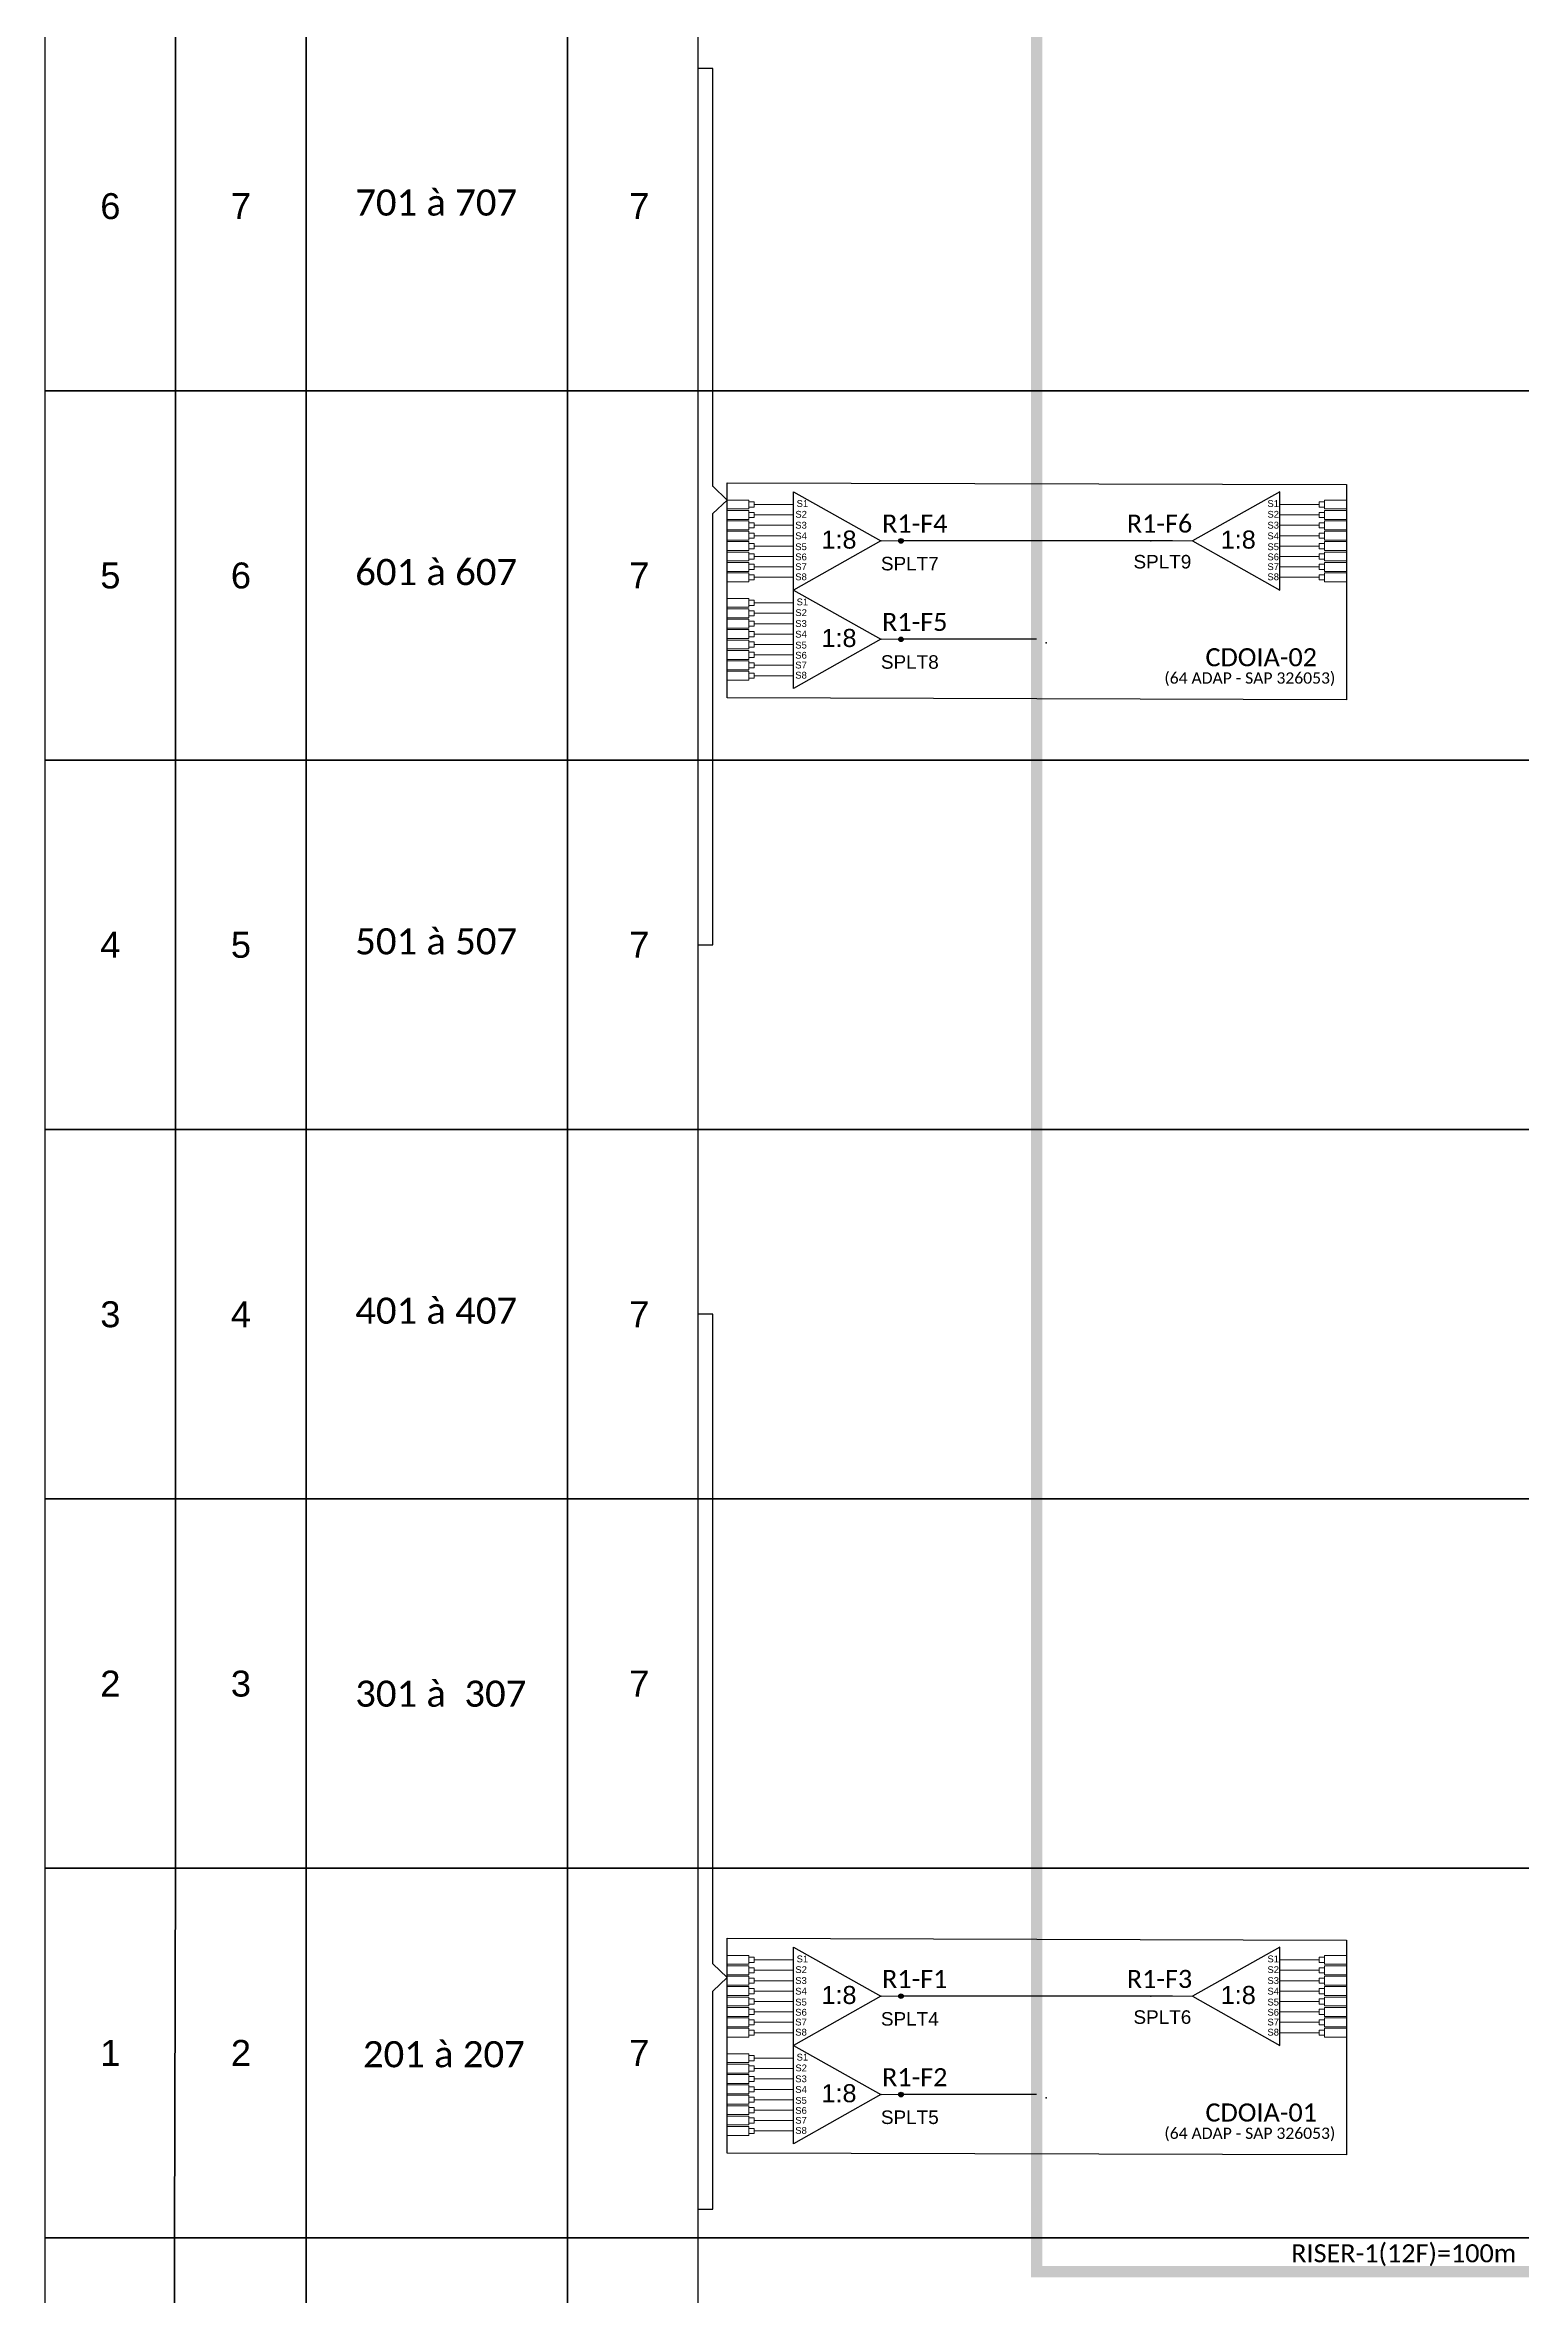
# Model space of a CAD drawing. Header units: millimetres. Extents: x 7977 to 746466, y 369 to 202040.
# Drawn here: x 745158.8 to 745289.7, y 201572.6 to 201772.1 of the extents above; entities that cross this region are included whole.
import ezdxf
from ezdxf.enums import TextEntityAlignment as Align

# ---------------------------------------------------------------- set-up
doc = ezdxf.new("R2010")
doc.units = ezdxf.units.MM
doc.layers.add('Meio Fio', color=7, linetype='Continuous')
doc.styles.add('ARIAL', font='arial.ttf')
doc.styles.add('WMF-Calibri0', font='calibri.ttf')

# ---------------------------------------------------------------- blocks, each defined once
blk = doc.blocks.new('A$C415C251F')
at = {"color": 3}
blk.add_point((0, 0), dxfattribs=at)
blk = doc.blocks.new('LEG_CDOIA8_C-SPLT_ESQ')
at = {"color": 3, "extrusion": (0, 0, -1), "xscale": -1, "zscale": -1}
blk.add_blockref('A$C415C251F', (0, 0), dxfattribs=at)
at = {"color": 1, "style": 'WMF-Calibri0', "flags": 4}
blk.add_attdef('CDO', (21.44, -2.61), '', height=2, dxfattribs=at)
blk.add_attdef('MODELO', text='', height=1.5, dxfattribs=at).set_placement((22.54, -4.54), align=Align.CENTER)
at = {"style": 'ARIAL', "flags": 4}
blk.add_attdef('SPLITAGEM', text='', height=1.5, dxfattribs=at).set_placement((18.61, -12.59), align=Align.CENTER)
blk = doc.blocks.new('SPLITTER_')
blk.add_point((0, 0))
at = {"style": 'ARIAL', "flags": 4}
blk.add_attdef('SPLT', (0, -3.26), '', height=1.5, dxfattribs=at)
blk = doc.blocks.new('SPLT_1-8_SC-APC_ESQ')
at = {"color": 1}
blk.add_lwpolyline([(7.37, -2.1), (17.04, -7.55), (7.37, -13), (7.37, -2.1)], dxfattribs=at)
at = {"color": 3, "lineweight": 0}
for points in [[(2.41, -3.02), (0, -3.02)], [(2.41, -4), (0, -4)], [(2.41, -4.17), (0, -4.17)], [(2.41, -3.02), (2.41, -4)], [(2.41, -4.17), (2.41, -5.16)], [(2.99, -3.51), (7.37, -3.51)], [(7.37, -4.66), (2.99, -4.66)], [(2.41, -5.16), (0, -5.16)], [(2.41, -5.32), (0, -5.32)], [(2.41, -6.31), (0, -6.31)], [(2.41, -6.48), (0, -6.48)], [(2.41, -7.46), (0, -7.46)], [(2.41, -5.32), (2.41, -6.31)], [(2.41, -6.48), (2.41, -7.46)], [(7.37, -5.82), (2.99, -5.82)], [(7.37, -6.97), (2.99, -6.97)], [(2.41, -7.63), (0, -7.63)], [(2.41, -8.62), (0, -8.62)], [(2.41, -8.78), (0, -8.78)], [(2.41, -9.77), (0, -9.77)], [(2.41, -9.94), (0, -9.94)], [(2.41, -7.63), (2.41, -8.62)], [(2.41, -8.78), (2.41, -9.77)], [(2.41, -9.94), (2.41, -10.92)], [(7.37, -8.12), (2.99, -8.12)], [(7.37, -9.28), (2.99, -9.28)], [(2.41, -10.92), (0, -10.92)], [(2.41, -11.09), (0, -11.09)], [(2.41, -12.08), (0, -12.08)], [(2.41, -11.09), (2.41, -12.08)], [(7.37, -10.43), (2.99, -10.43)], [(7.37, -11.58), (2.99, -11.58)]]:
    blk.add_lwpolyline(points, dxfattribs=at)
for points in [[(2.99, -3.22), (2.41, -3.22), (2.41, -3.8), (2.99, -3.8)], [(2.99, -4.38), (2.41, -4.38), (2.41, -4.95), (2.99, -4.95)], [(2.99, -5.53), (2.41, -5.53), (2.41, -6.1), (2.99, -6.1)], [(2.99, -6.68), (2.41, -6.68), (2.41, -7.26), (2.99, -7.26)], [(2.99, -7.84), (2.41, -7.84), (2.41, -8.41), (2.99, -8.41)], [(2.99, -8.99), (2.41, -8.99), (2.41, -9.56), (2.99, -9.56)], [(2.99, -10.14), (2.41, -10.14), (2.41, -10.72), (2.99, -10.72)], [(2.99, -11.3), (2.41, -11.3), (2.41, -11.87), (2.99, -11.87)]]:
    blk.add_lwpolyline(points, close=True, dxfattribs=at)
at = {"color": 1, "lineweight": 0}
blk.add_lwpolyline([(17.04, -7.55), (19.26, -7.55)], dxfattribs=at)
at = {"color": 1, "style": 'ARIAL'}
for s, height, p in [('S2', 0.75, (7.56, -4.97)), ('S1', 0.75, (7.7, -3.78)), ('S3', 0.75, (7.55, -6.18)), ('S4', 0.75, (7.55, -7.36)), ('1:8', 2, (10.45, -8.4)), ('S5', 0.75, (7.55, -8.57)), ('S6', 0.75, (7.55, -9.69)), ('S7', 0.75, (7.55, -10.78)), ('S8', 0.75, (7.55, -11.9))]:
    blk.add_text(s, height=height, dxfattribs=at).set_placement(p)
blk = doc.blocks.new('SPLT_1-8_SC-APC')
at = {"color": 1}
blk.add_lwpolyline([(-7.37, -2.1), (-17.04, -7.55), (-7.37, -13), (-7.37, -2.1)], dxfattribs=at)
at = {"color": 3, "lineweight": 0}
for points in [[(-2.99, -3.51), (-7.37, -3.51)], [(-7.37, -4.66), (-2.99, -4.66)], [(-2.41, -3.02), (-2.41, -4)], [(-2.41, -3.02), (0, -3.02)], [(-2.41, -4), (0, -4)], [(-2.41, -4.17), (-2.41, -5.16)], [(-2.41, -4.17), (0, -4.17)], [(-7.37, -5.82), (-2.99, -5.82)], [(-7.37, -6.97), (-2.99, -6.97)], [(-2.41, -5.16), (0, -5.16)], [(-2.41, -5.32), (-2.41, -6.31)], [(-2.41, -5.32), (0, -5.32)], [(-2.41, -6.31), (0, -6.31)], [(-2.41, -6.48), (-2.41, -7.46)], [(-2.41, -6.48), (0, -6.48)], [(-2.41, -7.46), (0, -7.46)], [(-7.37, -8.12), (-2.99, -8.12)], [(-7.37, -9.28), (-2.99, -9.28)], [(-2.41, -7.63), (-2.41, -8.62)], [(-2.41, -7.63), (0, -7.63)], [(-2.41, -8.62), (0, -8.62)], [(-2.41, -8.78), (-2.41, -9.77)], [(-2.41, -8.78), (0, -8.78)], [(-2.41, -9.77), (0, -9.77)], [(-2.41, -9.94), (-2.41, -10.92)], [(-2.41, -9.94), (0, -9.94)], [(-7.37, -10.43), (-2.99, -10.43)], [(-7.37, -11.58), (-2.99, -11.58)], [(-2.41, -10.92), (0, -10.92)], [(-2.41, -11.09), (-2.41, -12.08)], [(-2.41, -11.09), (0, -11.09)], [(-2.41, -12.08), (0, -12.08)]]:
    blk.add_lwpolyline(points, dxfattribs=at)
for points in [[(-2.99, -3.22), (-2.41, -3.22), (-2.41, -3.8), (-2.99, -3.8)], [(-2.99, -4.38), (-2.41, -4.38), (-2.41, -4.95), (-2.99, -4.95)], [(-2.99, -5.53), (-2.41, -5.53), (-2.41, -6.1), (-2.99, -6.1)], [(-2.99, -6.68), (-2.41, -6.68), (-2.41, -7.26), (-2.99, -7.26)], [(-2.99, -7.84), (-2.41, -7.84), (-2.41, -8.41), (-2.99, -8.41)], [(-2.99, -8.99), (-2.41, -8.99), (-2.41, -9.56), (-2.99, -9.56)], [(-2.99, -10.14), (-2.41, -10.14), (-2.41, -10.72), (-2.99, -10.72)], [(-2.99, -11.3), (-2.41, -11.3), (-2.41, -11.87), (-2.99, -11.87)]]:
    blk.add_lwpolyline(points, close=True, dxfattribs=at)
at = {"color": 1, "lineweight": 0}
blk.add_lwpolyline([(-17.04, -7.55), (-19.26, -7.55)], dxfattribs=at)
at = {"color": 1, "style": 'ARIAL'}
for s, height, p in [('S1', 0.75, (-8.74, -3.78)), ('S2', 0.75, (-8.74, -4.97)), ('1:8', 2, (-13.91, -8.4)), ('S3', 0.75, (-8.74, -6.18)), ('S4', 0.75, (-8.74, -7.36)), ('S5', 0.75, (-8.74, -8.57)), ('S6', 0.75, (-8.74, -9.69)), ('S7', 0.75, (-8.74, -10.78)), ('S8', 0.75, (-8.74, -11.9))]:
    blk.add_text(s, height=height, dxfattribs=at).set_placement(p)

msp = doc.modelspace()

# ---------------------------------------------------------------- hatches: boundary and pattern name
h = msp.add_hatch(color=3)
h.dxf.hatch_style = 1
edge = h.paths.add_edge_path()
edge.add_arc((745234.65, 201728.12), 0.205, 0, 360)
h = msp.add_hatch(color=3)
h.dxf.hatch_style = 1
edge = h.paths.add_edge_path()
edge.add_arc((745234.65, 201719.4), 0.205, 0, 360)
h = msp.add_hatch(color=3)
h.dxf.hatch_style = 1
edge = h.paths.add_edge_path()
edge.add_arc((745234.65, 201599.12), 0.205, 0, 360)
h = msp.add_hatch(color=3)
h.dxf.hatch_style = 1
edge = h.paths.add_edge_path()
edge.add_arc((745234.65, 201590.4), 0.205, 0, 360)

# ---------------------------------------------------------------- linework, layer by layer
at = {"color": 5}
for p, q in [((745246.67, 201728.12), (745234.65, 201728.12)), ((745258.7, 201728.12), (745246.67, 201728.12)), ((745246.67, 201719.4), (745234.65, 201719.4)), ((745246.67, 201599.12), (745234.65, 201599.12)), ((745258.7, 201599.12), (745246.67, 201599.12)), ((745246.67, 201590.4), (745234.65, 201590.4))]:
    msp.add_line(p, q, dxfattribs=at)
at = {"color": 5, "const_width": 1}
msp.add_lwpolyline([(745246.67, 201926.93), (745246.67, 201574.69), (745333.11, 201574.69)], dxfattribs=at)
for points in [[(745158.8, 201774.18), (745170.37, 201774.18), (745170.37, 201741.43), (745158.8, 201741.43)], [(745170.37, 201774.18), (745181.94, 201774.18), (745181.94, 201741.43), (745170.37, 201741.43)], [(745181.94, 201774.18), (745410.97, 201774.18), (745410.97, 201741.43), (745181.94, 201741.43)], [(745181.94, 201774.18), (745205.09, 201774.18), (745205.09, 201741.43), (745181.94, 201741.43)], [(745205.09, 201774.18), (745216.66, 201774.18), (745216.66, 201741.43), (745205.09, 201741.43)], [(745158.8, 201741.43), (745170.37, 201741.43), (745170.37, 201708.69), (745158.8, 201708.69)], [(745170.37, 201741.43), (745181.94, 201741.43), (745181.94, 201708.69), (745170.37, 201708.69)], [(745181.94, 201741.43), (745410.97, 201741.43), (745410.97, 201708.69), (745181.94, 201708.69)], [(745181.94, 201741.43), (745205.09, 201741.43), (745205.09, 201708.69), (745181.94, 201708.69)], [(745205.09, 201741.43), (745216.66, 201741.43), (745216.66, 201708.69), (745205.09, 201708.69)], [(745158.8, 201708.69), (745170.37, 201708.69), (745170.37, 201675.94), (745158.8, 201675.94)], [(745170.37, 201708.69), (745181.94, 201708.69), (745181.94, 201675.94), (745170.37, 201675.94)], [(745181.94, 201708.69), (745410.97, 201708.69), (745410.97, 201675.94), (745181.94, 201675.94)], [(745181.94, 201708.69), (745205.09, 201708.69), (745205.09, 201675.94), (745181.94, 201675.94)], [(745205.09, 201708.69), (745216.66, 201708.69), (745216.66, 201675.94), (745205.09, 201675.94)], [(745158.8, 201675.94), (745170.37, 201675.94), (745170.37, 201643.2), (745158.8, 201643.2)], [(745170.37, 201675.94), (745181.94, 201675.94), (745181.94, 201643.2), (745170.37, 201643.2)], [(745181.94, 201675.94), (745410.97, 201675.94), (745410.97, 201643.2), (745181.94, 201643.2)], [(745181.94, 201675.94), (745205.09, 201675.94), (745205.09, 201643.2), (745181.94, 201643.2)], [(745205.09, 201675.94), (745216.66, 201675.94), (745216.66, 201643.2), (745205.09, 201643.2)], [(745158.8, 201643.2), (745170.37, 201643.2), (745170.37, 201610.46), (745158.8, 201610.46)], [(745170.37, 201643.2), (745181.94, 201643.2), (745181.94, 201610.46), (745170.37, 201610.46)], [(745181.94, 201643.2), (745410.97, 201643.2), (745410.97, 201610.46), (745181.94, 201610.46)], [(745181.94, 201643.2), (745205.09, 201643.2), (745205.09, 201610.46), (745181.94, 201610.46)], [(745205.09, 201643.2), (745216.66, 201643.2), (745216.66, 201610.46), (745205.09, 201610.46)], [(745158.8, 201610.46), (745170.37, 201610.46), (745170.27, 201577.71), (745158.8, 201577.71)], [(745170.37, 201610.46), (745181.94, 201610.46), (745181.94, 201577.71), (745170.27, 201577.71)], [(745181.94, 201610.46), (745410.97, 201610.46), (745410.97, 201577.71), (745181.94, 201577.71)], [(745181.94, 201610.46), (745205.09, 201610.46), (745205.09, 201577.71), (745181.94, 201577.71)], [(745205.09, 201610.46), (745216.66, 201610.46), (745216.66, 201577.71), (745205.09, 201577.71)], [(745181.94, 201577.71), (745410.97, 201577.71), (745410.87, 201519.35), (745181.84, 201519.35)], [(745181.94, 201577.71), (745205.09, 201577.71), (745204.99, 201519.35), (745181.84, 201519.35)], [(745205.09, 201577.71), (745216.66, 201577.71), (745216.56, 201519.35), (745204.99, 201519.35)]]:
    msp.add_lwpolyline(points, close=True)
at = {"color": 3}
for points in [[(745217.99, 201769.99), (745217.99, 201769.99), (745216.66, 201769.99)], [(745217.97, 201763.71), (745217.99, 201769.99)], [(745217.99, 201732.95), (745217.97, 201763.71)], [(745217.99, 201730.54), (745219.24, 201731.74), (745217.97, 201732.97)], [(745216.66, 201692.32), (745217.98, 201692.32), (745217.99, 201730.54)], [(745217.99, 201639.01), (745217.98, 201659.57), (745216.66, 201659.57)], [(745217.97, 201632.73), (745217.99, 201639.01)], [(745217.99, 201601.98), (745217.97, 201632.73)], [(745217.99, 201599.56), (745219.24, 201600.77), (745217.97, 201602)], [(745216.66, 201580.24), (745217.98, 201580.24), (745217.99, 201599.56)]]:
    msp.add_lwpolyline(points, dxfattribs=at)
at = {"color": 1}
for points in [[(745219.24, 201733.26), (745274.14, 201733.11), (745274.14, 201714.05), (745219.24, 201714.2)], [(745219.24, 201604.26), (745274.14, 201604.1), (745274.14, 201585.05), (745219.24, 201585.2)]]:
    msp.add_lwpolyline(points, close=True, dxfattribs=at)
at = {"color": 3}
for centre in [(745234.65, 201728.12), (745234.65, 201719.4), (745234.65, 201599.12), (745234.65, 201590.4)]:
    msp.add_circle(centre, 0.205, dxfattribs=at)
at = {"layer": 'Meio Fio', "color": 0}
for points in [[(745158.8, 201577.71), (745170.27, 201577.71), (745170.27, 201519.35), (745158.8, 201519.35)], [(745170.27, 201577.71), (745181.94, 201577.71), (745181.84, 201519.35), (745170.27, 201519.35)]]:
    msp.add_lwpolyline(points, close=True, dxfattribs=at)

# ---------------------------------------------------------------- block references
at = {"xscale": 0.8000000000465661, "yscale": 0.7999999999883585, "zscale": 0.8}
for p in [(745219.24, 201734.16), (745219.24, 201725.44), (745219.24, 201605.15), (745219.24, 201596.44)]:
    msp.add_blockref('SPLT_1-8_SC-APC_ESQ', p, dxfattribs=at)
at = {"color": 3, "xscale": 0.8000000000465661, "yscale": 0.7999999999883585, "zscale": 0.8}
for p in [(745274.11, 201734.16), (745274.11, 201605.15)]:
    msp.add_blockref('SPLT_1-8_SC-APC', p, dxfattribs=at)
ref = msp.add_blockref('SPLITTER_', (745232.87, 201728.12), dxfattribs=dict(xscale=0.8000000000465661, yscale=0.7999999999883585, zscale=0.8))
ref.add_attrib('SPLT', 'SPLT7', (745232.87, 201725.51), dxfattribs={"height": 1.2, "style": 'ARIAL'})
ref = msp.add_blockref('SPLITTER_', (745256.8, 201728.12), dxfattribs=dict(xscale=0.8000000000465661, yscale=0.7999999999883585, zscale=0.8))
ref.add_attrib('SPLT', 'SPLT9', (745255.25, 201725.68), dxfattribs={"height": 1.2, "style": 'ARIAL'})
ref = msp.add_blockref('SPLITTER_', (745232.87, 201719.4), dxfattribs=dict(xscale=0.8000000000465661, yscale=0.7999999999883585, zscale=0.8))
ref.add_attrib('SPLT', 'SPLT8', (745232.87, 201716.79), dxfattribs={"height": 1.2, "style": 'ARIAL'})
at = {"color": 3}
ref = msp.add_blockref('LEG_CDOIA8_C-SPLT_ESQ', (745247.52, 201719.1), dxfattribs=dict(at, xscale=0.8000000000465661, yscale=0.7999999999883585, zscale=0.8))
ref.add_attrib('CDO', 'CDOIA-02', (745261.63, 201717.01), dxfattribs={"color": 1, "height": 1.6, "style": 'WMF-Calibri0'})
ref.add_attrib('MODELO', '(64 ADAP - SAP 326053)', dxfattribs={"color": 1, "height": 1, "style": 'WMF-Calibri0'}).set_placement((745265.56, 201715.47), align=Align.CENTER)
ref = msp.add_blockref('SPLITTER_', (745232.87, 201599.12), dxfattribs=dict(xscale=0.8000000000465661, yscale=0.7999999999883585, zscale=0.8))
ref.add_attrib('SPLT', 'SPLT4', (745232.87, 201596.51), dxfattribs={"height": 1.2, "style": 'ARIAL'})
ref = msp.add_blockref('SPLITTER_', (745256.8, 201599.12), dxfattribs=dict(xscale=0.8000000000465661, yscale=0.7999999999883585, zscale=0.8))
ref.add_attrib('SPLT', 'SPLT6', (745255.25, 201596.67), dxfattribs={"height": 1.2, "style": 'ARIAL'})
ref = msp.add_blockref('SPLITTER_', (745232.87, 201590.4), dxfattribs=dict(xscale=0.8000000000465661, yscale=0.7999999999883585, zscale=0.8))
ref.add_attrib('SPLT', 'SPLT5', (745232.87, 201587.79), dxfattribs={"height": 1.2, "style": 'ARIAL'})
ref = msp.add_blockref('LEG_CDOIA8_C-SPLT_ESQ', (745247.52, 201590.1), dxfattribs=dict(at, xscale=0.8000000000465661, yscale=0.7999999999883585, zscale=0.8))
ref.add_attrib('CDO', 'CDOIA-01', (745261.63, 201588.01), dxfattribs={"color": 1, "height": 1.6, "style": 'WMF-Calibri0'})
ref.add_attrib('MODELO', '(64 ADAP - SAP 326053)', dxfattribs={"color": 1, "height": 1, "style": 'WMF-Calibri0'}).set_placement((745265.56, 201586.47), align=Align.CENTER)

# ---------------------------------------------------------------- texts
at = {"style": 'WMF-Calibri0'}
for s, p in [('701 à 707', (745186.29, 201756.96)), ('601 à 607', (745186.29, 201724.21)), ('501 à 507', (745186.29, 201691.47)), ('401 à 407', (745186.29, 201658.73)), ('301 à  307', (745186.29, 201624.78)), ('201 à 207', (745186.97, 201592.82))]:
    msp.add_text(s, height=2.317, dxfattribs=at).set_placement(p)
at = {"color": 5, "style": 'WMF-Calibri0'}
for s, p in [('R1-F4', (745232.97, 201728.86)), ('R1-F6', (745254.66, 201728.86)), ('R1-F5', (745232.97, 201720.14)), ('R1-F1', (745232.97, 201599.85)), ('R1-F3', (745254.66, 201599.85)), ('R1-F2', (745232.97, 201591.14)), ('RISER-1(12F)=100m', (745269.23, 201575.53))]:
    msp.add_text(s, height=1.6, dxfattribs=at).set_placement(p)
at = {"style": 'ARIAL', "flags": 12}
for tag, p in [('6', (745164.59, 201757.8)), ('7', (745176.16, 201757.8)), ('7', (745211.46, 201757.8)), ('5', (745164.59, 201725.06)), ('6', (745176.16, 201725.06)), ('7', (745211.46, 201725.06)), ('4', (745164.59, 201692.32)), ('5', (745176.16, 201692.32)), ('7', (745211.46, 201692.32)), ('3', (745164.59, 201659.57)), ('4', (745176.16, 201659.57)), ('7', (745211.46, 201659.57)), ('2', (745164.59, 201626.83)), ('3', (745176.16, 201626.83)), ('7', (745211.46, 201626.83)), ('1', (745164.59, 201594.09)), ('2', (745176.16, 201594.09)), ('7', (745211.46, 201594.09))]:
    msp.add_attdef(tag, text='XX', height=2.3, dxfattribs=at).set_placement(p, align=Align.MIDDLE_CENTER)

doc.saveas('drawing.dxf')
